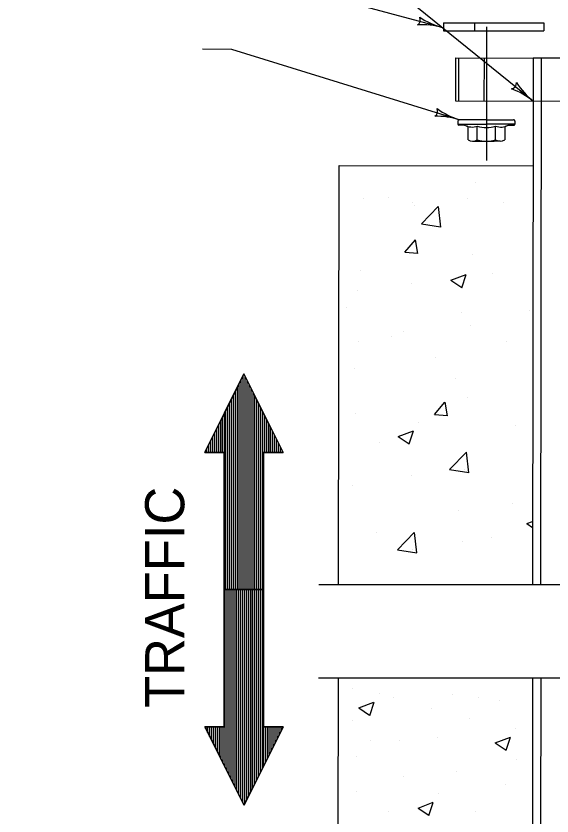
# Model space of a CAD drawing. Extents: x 1000 to 1036.3, y 1000 to 1022.
# Drawn here: x 1027.07 to 1029.806, y 1013.708 to 1017.79 of the extents above; entities that cross this region are included whole.
import ezdxf

# ---------------------------------------------------------------- set-up
doc = ezdxf.new("R2010")
doc.units = 0
doc.layers.add('Default', color=7, linetype='Continuous')
doc.layers.add('Level 1', color=7, linetype='Continuous')

# ---------------------------------------------------------------- blocks, each defined once
blk = doc.blocks.new('HALF NUT')
at = {"layer": 'Default'}
for p, q in [((-0.0027083965577952116, 0.010748342947330645), (-0.0027083965577952116, 0.013611881251321808)), ((-0.0006614583333333335, 0.013976038303991285), (-0.0021175166416940957, 0.013976038303991285)), ((-0.0021175166416940957, 0.013976038303991285), (-0.0021175166416928922, 3.0079642480510913e-16)), ((0, 3.0079642480510913e-16), (0, 0.013314579970657952)), ((-0.009921875000000002, 0.008995833333333576), (-0.003836458333333454, 0.008995833333333576)), ((-0.010583333333333335, 0.0067468750000001815), (-0.010583333333333335, 0.0038411591729725215)), ((-0.009921875000000002, 0.004497916666666788), (-0.003175000000000121, 0.004497916666666788)), ((-0.010583333333333335, 0.0038411591729725215), (-0.010583333333333335, -0.00384115917297207)), ((-0.0021175166416940957, -0.013976038303990985), (-0.0021175166416928922, 0)), ((0, 0), (0, -0.013314579970657651)), ((-0.010583333333333335, -0.006746874999999881), (-0.010583333333333335, -0.00384115917297207)), ((-0.009921875000000002, -0.004497916666666487), (-0.003175000000000121, -0.004497916666666487)), ((-0.003836458333333454, -0.008995833333333274), (-0.009921875000000002, -0.008995833333333274)), ((-0.0027083965577952116, -0.010748342947330496), (-0.0027083965577952116, -0.013611881251321659)), ((-0.0006614583333333335, -0.013976038303990985), (-0.0021175166416940957, -0.013976038303990985))]:
    blk.add_line(p, q, dxfattribs=at)
for centre, radius, start, end in [((-0.0021175166416940957, 0.013314579970657952), 0.0006614583333333335, 90.00000000000325, 153.29074152283735), ((-0.0006614583333333335, 0.013314579970657952), 0.0006614583333333335, 0, 90), ((-0.006429375000000169, 0.0067468750000001815), 0.004153958333333446, 147.22091933192985, 212.77908066806788), ((-0.003836458333333454, 0.00965729166666691), 0.0006614583333333335, 270, 0), ((0.0046256513401386696, 0.007058216115986363), 0.008210072752454625, 153.29074152283079, 198.17066928400627), ((0.005040312499999327, 0), 0.015623645833332861, 163.26822775193412, 196.73177224806545), ((0.011787187499999208, 0), 0.015623645833332861, 163.26822775193412, 196.73177224806545), ((-0.006429375000000169, -0.006746874999999881), 0.004153958333333446, 147.22091933192985, 212.77908066806788), ((0.0046256513401392715, -0.007058216115986062), 0.008210072752454625, 161.8293307159945, 206.70925847716265), ((-0.003836458333333454, -0.009657291666666607), 0.0006614583333333335, 0, 90), ((-0.0021175166416940957, -0.013314579970657651), 0.0006614583333333335, 206.70925847716228, 269.9999999999967), ((-0.0006614583333333335, -0.013314579970657651), 0.0006614583333333335, 270, 0)]:
    blk.add_arc(centre, radius, start, end, dxfattribs=at)

msp = doc.modelspace()

# ---------------------------------------------------------------- linework, layer by layer
at = {"layer": 'Default'}
for p, q in [((1029.2518684891004, 1017.7561352229139), (1029.251803691438, 1017.7148837830463)), ((1029.2518684891004, 1017.7561352229139), (1029.7640561472977, 1017.7553306797603)), ((1029.410584264554, 1017.75588591255), (1029.4105194668891, 1017.7146344726823)), ((1029.4718027849108, 1017.7353689285088), (1029.4707549945272, 1017.0537279448079)), ((1029.7640561472977, 1017.7553306797603), (1029.7639913496328, 1017.7140792398926)), ((1029.251803691438, 1017.7148837830463), (1029.7639913496328, 1017.7140792398926)), ((1029.3283310736601, 1017.5764711915517), (1029.3279854861207, 1017.3564635122609)), ((1029.4586041799707, 1017.5762665588668), (1029.4582585924313, 1017.3562588795712)), ((1029.4714717307397, 1017.5762463465493), (1029.4711261432003, 1017.356238667256)), ((1029.709474513275, 1017.5758724923451), (1029.7091289257355, 1017.355864813049)), ((1030.3694975511598, 1017.5748357297314), (1029.709474513275, 1017.5758724923451)), ((1029.7507259531424, 1017.5758076946823), (1029.7465065503886, 1014.8896546825167)), ((1029.3151179353495, 1017.3564837245758), (1029.3153771260038, 1017.5214894840462)), ((1029.7091289257344, 1017.3558648130504), (1029.705255008735, 1014.8896546825167)), ((1028.71521800906, 1014.8896546825167), (1028.7185759876027, 1017.027408438033)), ((1028.7185759876027, 1017.027408438033), (1029.7086105444287, 1017.0258532941078)), ((1029.4160213553282, 1016.9416436270542), (1029.4160213553282, 1016.9416436270542)), ((1028.8445462873765, 1016.8600642824359), (1028.8445462873765, 1016.8600642824359)), ((1028.9713452072624, 1016.8637623050964), (1028.9713452072624, 1016.8637623050964)), ((1029.0937534021612, 1016.8374053081421), (1029.0937534021612, 1016.8374053081421)), ((1029.3767710043894, 1016.8582470667255), (1029.3767710043894, 1016.8582470667255)), ((1029.5585314105383, 1016.8380286682515), (1029.5585314105383, 1016.8380286682515)), ((1029.1013306328414, 1016.8224247229948), (1029.1013306328414, 1016.8224247229948)), ((1029.1393409165837, 1016.7298067269373), (1029.2251615202222, 1016.8189694624282)), ((1029.2379442461568, 1016.7136839410025), (1029.2259549209466, 1016.8181734689671)), ((1029.1393408762406, 1016.7298069692532), (1029.2371508866825, 1016.7144801861856)), ((1029.05490531889, 1016.5853177765889), (1029.1080364235274, 1016.6484353468811)), ((1029.1214325652672, 1016.5786513076874), (1029.1088216150436, 1016.6476246472444)), ((1029.0549057670953, 1016.5853179930047), (1029.1206478762097, 1016.5794622314529)), ((1029.402069827746, 1016.5754686173618), (1029.402069827746, 1016.5754686173618)), ((1028.830594759794, 1016.4938892727434), (1028.830594759794, 1016.4938892727434)), ((1029.2899796643821, 1016.4419706555025), (1029.3670491808446, 1016.4714160556841)), ((1029.345426994706, 1016.404170619796), (1029.3678361476725, 1016.4706099718281)), ((1029.5034087228275, 1016.4790282026736), (1029.5034087228275, 1016.4790282026736)), ((1029.0867028933967, 1016.4248336074057), (1029.0867028933967, 1016.4248336074057)), ((1029.2899801477733, 1016.4419704077314), (1029.3446405624593, 1016.4049764363238)), ((1028.8112625218487, 1016.3890112636752), (1028.8112625218487, 1016.3890112636752)), ((1028.7562465634858, 1016.3019842878623), (1028.7562465634858, 1016.3019842878623)), ((1029.3434327667617, 1016.2762506510179), (1029.3434327667617, 1016.2762506510179)), ((1029.6890049133053, 1016.2902351917412), (1029.6890049133053, 1016.2902351917412)), ((1029.0473047595638, 1016.1811235768621), (1029.0473047595638, 1016.1811235768621)), ((1029.3881183001631, 1016.2092936076692), (1029.3881183001631, 1016.2092936076692)), ((1028.9879552018372, 1016.153857405997), (1028.9879552018372, 1016.153857405997)), ((1028.8166432322116, 1016.1277142630511), (1028.8166432322116, 1016.1277142630511)), ((1029.575141405113, 1016.1281237691525), (1029.575141405113, 1016.1281237691525)), ((1029.2133406118348, 1016.0456147433538), (1029.2133406118348, 1016.0456147433538)), ((1028.7966347824038, 1015.9914201480858), (1028.7966347824038, 1015.9914201480858)), ((1029.310511210069, 1015.9391776070252), (1029.310511210069, 1015.9391776070252)), ((1029.206237372582, 1015.7576377942345), (1029.2593684772198, 1015.8207553645267)), ((1029.2727639723014, 1015.7509712092019), (1029.2601530220782, 1015.8199445487588)), ((1029.3741667725803, 1015.843118597977), (1029.3741667725803, 1015.843118597977)), ((1028.8026917046286, 1015.7615392533587), (1028.8026917046286, 1015.7615392533587)), ((1029.2062378204907, 1015.7576380107494), (1029.271979929605, 1015.7517822491975)), ((1029.1236999502173, 1015.7174351714216), (1029.1236999502173, 1015.7174351714216)), ((1029.6181458342126, 1015.7025728997029), (1029.6181458342126, 1015.7025728997029)), ((1029.0210704429328, 1015.6446981962489), (1029.0981399593954, 1015.6741435964306)), ((1029.0765171513754, 1015.6068983724776), (1029.0989263043418, 1015.6733377245098)), ((1028.923272500842, 1015.6122012840337), (1028.923272500842, 1015.6122012840337)), ((1029.0210709261123, 1015.6446979487083), (1029.0757313407985, 1015.607703977301)), ((1029.2832137981577, 1015.4759325039014), (1029.3690344017966, 1015.5650952393925)), ((1029.381816127611, 1015.4598097890314), (1029.3698268024011, 1015.5642993169957)), ((1029.0883216451336, 1015.4444413386822), (1029.0883216451336, 1015.4444413386822)), ((1029.283213757924, 1015.4759327463099), (1029.3810237683656, 1015.4606059632424)), ((1029.3602152449978, 1015.4769435882845), (1029.3602152449978, 1015.4769435882845)), ((1028.788740177046, 1015.3953642436661), (1028.788740177046, 1015.3953642436661)), ((1029.6035180947679, 1015.3049817841138), (1029.6035180947679, 1015.3049817841138)), ((1029.3280777232196, 1015.269159440383), (1029.3280777232196, 1015.269159440383)), ((1029.676995419032, 1015.2007705391763), (1029.7057609722401, 1015.2117607888175)), ((1029.676995902345, 1015.2007702918182), (1029.7057131787653, 1015.1813345427688)), ((1028.9086013064407, 1015.1556571541877), (1028.9086013064407, 1015.1556571541877)), ((1029.0162937567475, 1015.0658814257928), (1029.1021143603864, 1015.1550441612839)), ((1029.1148175665076, 1015.0504430268086), (1029.102906760991, 1015.1542482388871)), ((1029.4957875097164, 1015.1299235173434), (1029.4957875097164, 1015.1299235173434)), ((1029.3462637174155, 1015.1107685785923), (1029.3462637174155, 1015.1107685785923)), ((1029.0162937165137, 1015.0658816682013), (1029.1148175665076, 1015.0504430268086)), ((1029.0932952035876, 1015.0668925101759), (1029.0932952035876, 1015.0668925101759)), ((1028.713445461536, 1013.1570164024854), (1028.7154196781435, 1014.4138406956549)), ((1029.706670379222, 1014.4138406956549), (1029.7036569541947, 1012.4954363142034)), ((1029.7479219208776, 1014.4138406956549), (1029.7449083940623, 1012.4953715165386)), ((1028.7867980691803, 1014.3589168376727), (1028.7867980691803, 1014.3589168376727)), ((1028.9225428175603, 1014.3325456812058), (1028.9225428175603, 1014.3325456812058)), ((1028.9956920146317, 1014.3124959609056), (1028.9956920146317, 1014.3124959609056)), ((1029.2974277136173, 1014.3279695864946), (1029.2974277136173, 1014.3279695864946)), ((1029.4289535311239, 1014.3124959609056), (1029.4289535311239, 1014.3124959609056)), ((1028.8199133102758, 1014.2598087060331), (1028.8969828267384, 1014.2892541062149)), ((1028.8199137934553, 1014.2598084584926), (1028.8745742081414, 1014.2228144870852)), ((1028.875360018718, 1014.2220088822619), (1028.8977691716846, 1014.288448234294)), ((1029.1891123344942, 1014.2583382713442), (1029.1891123344942, 1014.2583382713442)), ((1029.537268910247, 1014.2970223353167), (1029.537268910247, 1014.2970223353167)), ((1028.7867980691803, 1014.1964437689882), (1028.7867980691803, 1014.1964437689882)), ((1029.3825326543567, 1014.2041805817826), (1029.3825326543567, 1014.2041805817826)), ((1029.6188559690654, 1014.1545989869323), (1029.6188559690654, 1014.1545989869323)), ((1028.8796398227141, 1014.0958652026598), (1028.8796398227141, 1014.0958652026598)), ((1029.0266392658098, 1014.0958652026598), (1029.0266392658098, 1014.0958652026598)), ((1029.2200595856723, 1014.1113388282486), (1029.2200595856723, 1014.1113388282486)), ((1029.516226461781, 1014.0818620117597), (1029.5932959782435, 1014.1113074119413)), ((1029.5716731702234, 1014.0440621879884), (1029.5940823231897, 1014.1105015400206)), ((1029.5162269449604, 1014.0818617642191), (1029.5708873596466, 1014.0448677928117)), ((1028.8100085075637, 1014.0107602619202), (1028.8100085075637, 1014.0107602619202)), ((1029.6223738509864, 1013.9952866363311), (1029.6223738509864, 1013.9952866363311)), ((1029.3206381520008, 1013.9333921339751), (1029.3206381520008, 1013.9333921339751)), ((1029.0498497041933, 1013.9101816955916), (1029.0498497041933, 1013.9101816955916)), ((1029.568216161425, 1013.871497631619), (1029.568216161425, 1013.871497631619)), ((1028.8100085075637, 1013.8328135676466), (1028.8100085075637, 1013.8328135676466)), ((1029.2242785165458, 1013.8219160367688), (1029.2242785165458, 1013.8219160367688)), ((1029.1216490092613, 1013.7491790615961), (1029.1987185257237, 1013.7786244617778)), ((1029.1770957177037, 1013.7113792378249), (1029.1995048706701, 1013.777818589857)), ((1028.9724815762481, 1013.7322350013181), (1028.9724815762481, 1013.7322350013181)), ((1029.1216494924408, 1013.7491788140555), (1029.176309907127, 1013.7121848426481)), ((1029.4134799055348, 1013.7322350013181), (1029.4134799055348, 1013.7322350013181))]:
    msp.add_line(p, q, dxfattribs=at)
msp.add_lwpolyline([(1029.7091289257355, 1017.355864813049), (1028.3969112534858, 1018.4177472277602)], dxfattribs=at)
msp.add_lwpolyline([(1029.3154635228889, 1017.5764914038715), (1030.7635085415457, 1017.574216818205), (1030.7631629540087, 1017.354209138909), (1029.3151179353495, 1017.3564837245758)], close=True, dxfattribs=at)
at = {"layer": 'Level 1'}
for points in [[(1029.245601060467, 1017.7321320430417), (1027.133939193518, 1018.2978209698111), (1026.983940479556, 1018.2989132217261)], [(1029.3325584360787, 1017.261333748114), (1028.1712464402203, 1017.6197547376272), (1028.0212477262583, 1017.6208469895422)], [(1028.2178195756642, 1015.9356476743217), (1028.2178195756642, 1014.8639893409883)], [(1028.2178195756642, 1015.9356476743217), (1028.2178195756642, 1014.8639893409883)], [(1028.2278195756642, 1015.9557226743217), (1028.2278195756642, 1014.8639893409883)], [(1028.2378195756642, 1015.9522643409883), (1028.2378195756642, 1014.8639893409883)], [(1028.2478195756642, 1015.9323393409882), (1028.2478195756642, 1014.8639893409883)], [(1028.1978195756642, 1015.8954976743216), (1028.1978195756642, 1014.8639893409883)], [(1028.2078195756642, 1015.9155726743217), (1028.2078195756642, 1014.8639893409883)], [(1028.2578195756641, 1015.9124143409882), (1028.2578195756641, 1014.8639893409883)], [(1028.2678195756641, 1015.8924893409883), (1028.2678195756641, 1014.8639893409883)], [(1028.177819575664, 1015.8553476743217), (1028.177819575664, 1014.8639893409883)], [(1028.1878195756642, 1015.8754226743215), (1028.1878195756642, 1014.8639893409883)], [(1028.2778195756641, 1015.8725643409883), (1028.2778195756641, 1014.8639893409883)], [(1028.2878195756641, 1015.8526393409884), (1028.2878195756641, 1014.8639893409883)], [(1028.157819575664, 1015.8151976743216), (1028.157819575664, 1014.8639893409883)], [(1028.167819575664, 1015.8352726743217), (1028.167819575664, 1014.8639893409883)], [(1028.297819575664, 1015.8327143409882), (1028.297819575664, 1014.8639893409883)], [(1028.307819575664, 1015.8127893409883), (1028.307819575664, 1014.8639893409883)], [(1028.137819575664, 1015.7750393409882), (1028.137819575664, 1014.8639893409883)], [(1028.147819575664, 1015.7951226743215), (1028.147819575664, 1014.8639893409883)], [(1028.317819575664, 1015.7928643409883), (1028.317819575664, 1014.8639893409883)], [(1028.327819575664, 1015.772931007655), (1028.327819575664, 1014.8639893409883)], [(1028.1228195756642, 1015.744931007655), (1028.1228195756642, 1015.5639893409883)], [(1028.1328195756641, 1015.7650060076548), (1028.1328195756641, 1014.8639893409883)], [(1028.337819575664, 1015.7530060076549), (1028.337819575664, 1015.5639893409883)], [(1028.347819575664, 1015.733081007655), (1028.347819575664, 1015.5639893409883)], [(1028.347819575664, 1015.733081007655), (1028.347819575664, 1015.5639893409883)], [(1028.1028195756642, 1015.7047810076549), (1028.1028195756642, 1015.5639893409883)], [(1028.1128195756642, 1015.7248560076549), (1028.1128195756642, 1015.5639893409883)], [(1028.357819575664, 1015.7131560076549), (1028.357819575664, 1015.5639893409883)], [(1028.367819575664, 1015.693231007655), (1028.367819575664, 1015.5639893409883)], [(1028.0828195756642, 1015.6646310076549), (1028.0828195756642, 1015.5639893409883)], [(1028.0928195756642, 1015.6847060076549), (1028.0928195756642, 1015.5639893409883)], [(1028.377819575664, 1015.673306007655), (1028.377819575664, 1015.5639893409883)], [(1028.387819575664, 1015.6533810076548), (1028.387819575664, 1015.5639893409883)], [(1028.0628195756642, 1015.6244810076549), (1028.0628195756642, 1015.5639893409883)], [(1028.0728195756642, 1015.644556007655), (1028.0728195756642, 1015.5639893409883)], [(1028.397819575664, 1015.6334560076549), (1028.397819575664, 1015.5639893409883)], [(1028.407819575664, 1015.613531007655), (1028.407819575664, 1015.5639893409883)], [(1028.032819575664, 1015.5642560076549), (1028.032819575664, 1015.5639893409883)], [(1028.042819575664, 1015.5843310076549), (1028.042819575664, 1015.5639893409883)], [(1028.052819575664, 1015.6044060076549), (1028.052819575664, 1015.5639893409883)], [(1028.417819575664, 1015.593606007655), (1028.417819575664, 1015.5639893409883)], [(1028.427819575664, 1015.573681007655), (1028.427819575664, 1015.5639893409883)], [(1028.6147801410923, 1014.8896546825167), (1029.8690072016072, 1014.8896546825167), (1030.035673868274, 1015.0563213491833), (1030.035673868274, 1014.7229880158501), (1030.2023405349407, 1014.8896546825167), (1031.4548790538554, 1014.8896546825167)], [(1028.1375529089976, 1013.9550476743216), (1028.1375529089976, 1014.8639893409883)], [(1028.1475529089976, 1013.9351143409883), (1028.1475529089976, 1014.8639893409883)], [(1028.1575529089976, 1013.9151893409883), (1028.1575529089976, 1014.8639893409883)], [(1028.1675529089975, 1013.8952643409883), (1028.1675529089975, 1014.8639893409883)], [(1028.1775529089975, 1013.8753393409883), (1028.1775529089975, 1014.8639893409883)], [(1028.1875529089975, 1013.8554143409882), (1028.1875529089975, 1014.8639893409883)], [(1028.1975529089975, 1013.8354893409883), (1028.1975529089975, 1014.8639893409883)], [(1028.2075529089975, 1013.8155643409883), (1028.2075529089975, 1014.8639893409883)], [(1028.2175529089975, 1013.7956393409884), (1028.2175529089975, 1014.8639893409883)], [(1028.2275529089975, 1013.7757143409882), (1028.2275529089975, 1014.8639893409883)], [(1028.2375529089975, 1013.7722560076548), (1028.2375529089975, 1014.8639893409883)], [(1028.2475529089975, 1013.7923310076549), (1028.2475529089975, 1014.8639893409883)], [(1028.2475529089975, 1013.7923310076549), (1028.2475529089975, 1014.8639893409883)], [(1028.2575529089975, 1013.8124060076549), (1028.2575529089975, 1014.8639893409883)], [(1028.2675529089975, 1013.832481007655), (1028.2675529089975, 1014.8639893409883)], [(1028.2775529089974, 1013.852556007655), (1028.2775529089974, 1014.8639893409883)], [(1028.2875529089974, 1013.8726310076548), (1028.2875529089974, 1014.8639893409883)], [(1028.2975529089974, 1013.892706007655), (1028.2975529089974, 1014.8639893409883)], [(1028.3075529089974, 1013.912781007655), (1028.3075529089974, 1014.8639893409883)], [(1028.3175529089974, 1013.932856007655), (1028.3175529089974, 1014.8639893409883)], [(1028.3275529089974, 1013.9529393409883), (1028.3275529089974, 1014.8639893409883)], [(1028.3325529089975, 1013.9629726743217), (1028.3325529089975, 1014.8639893409883)], [(1028.613650541265, 1014.4138406956549), (1029.8685308237627, 1014.4138406956549), (1030.0351974904293, 1014.5805073623217), (1030.0351974904293, 1014.2471740289883), (1030.201864157096, 1014.4138406956549), (1031.4537494540282, 1014.4138406956549)], [(1028.0375529089974, 1014.1542976743216), (1028.0375529089974, 1014.1639893409882)], [(1028.0475529089974, 1014.1343726743215), (1028.0475529089974, 1014.1639893409882)], [(1028.0575529089974, 1014.1144476743216), (1028.0575529089974, 1014.1639893409882)], [(1028.0675529089974, 1014.0945226743216), (1028.0675529089974, 1014.1639893409882)], [(1028.0775529089974, 1014.0745976743217), (1028.0775529089974, 1014.1639893409882)], [(1028.0875529089974, 1014.0546726743215), (1028.0875529089974, 1014.1639893409882)], [(1028.0975529089974, 1014.0347476743216), (1028.0975529089974, 1014.1639893409882)], [(1028.1075529089976, 1014.0148226743216), (1028.1075529089976, 1014.1639893409882)], [(1028.1175529089976, 1013.9948976743217), (1028.1175529089976, 1014.1639893409882)], [(1028.1175529089976, 1013.9948976743217), (1028.1175529089976, 1014.1639893409882)], [(1028.1275529089976, 1013.9749726743216), (1028.1275529089976, 1014.1639893409882)], [(1028.3425529089975, 1013.9830476743216), (1028.3425529089975, 1014.1639893409882)], [(1028.3525529089975, 1014.0031226743216), (1028.3525529089975, 1014.1639893409882)], [(1028.3625529089975, 1014.0231976743216), (1028.3625529089975, 1014.1639893409882)], [(1028.3725529089975, 1014.0432726743217), (1028.3725529089975, 1014.1639893409882)], [(1028.3825529089975, 1014.0633476743217), (1028.3825529089975, 1014.1639893409882)], [(1028.3925529089975, 1014.0834226743216), (1028.3925529089975, 1014.1639893409882)], [(1028.4025529089974, 1014.1034976743216), (1028.4025529089974, 1014.1639893409882)], [(1028.4125529089974, 1014.1235726743216), (1028.4125529089974, 1014.1639893409882)], [(1028.4225529089974, 1014.1436476743216), (1028.4225529089974, 1014.1639893409882)], [(1028.4325529089974, 1014.1637226743217), (1028.4325529089974, 1014.1639893409882)]]:
    msp.add_lwpolyline(points, dxfattribs=at)
for points in [[(1028.231936242331, 1015.9639893409883), (1028.0326862423308, 1015.5639893409883), (1028.1326862423307, 1015.5639893409883), (1028.1326862423307, 1014.8639893409883), (1028.3326862423307, 1014.8639893409883), (1028.3326862423307, 1015.5639893409883), (1028.4326862423309, 1015.5639893409883)], [(1028.0326862423306, 1015.5639893409883), (1028.231936242331, 1015.9639893409883), (1028.4326862423309, 1015.5639893409883), (1028.3326862423307, 1015.5639893409883), (1028.3326862423307, 1014.1639893409882), (1028.4326862423309, 1014.1639893409882), (1028.2334362423308, 1013.7639893409882), (1028.0326862423306, 1014.1639893409882), (1028.1326862423307, 1014.1639893409882), (1028.1326862423307, 1015.5639893409883)], [(1028.2334362423308, 1013.7639893409882), (1028.4326862423309, 1014.1639893409882), (1028.3326862423307, 1014.1639893409882), (1028.3326862423307, 1014.8639893409883), (1028.1326862423307, 1014.8639893409883), (1028.1326862423307, 1014.1639893409882), (1028.0326862423308, 1014.1639893409882)]]:
    msp.add_lwpolyline(points, close=True, dxfattribs=at)
for centre, radius, start, end in [((1029.1020146389849, 1017.7706402962499), 0.031275000000000025, 303.77786714775294, 25.89456159219742), ((1029.3467615798008, 1018.1097544447002), 0.39093750001227034, 236.35042825886404, 254.9971588144196), ((1029.1444405411328, 1017.3545096413833), 0.39093750001227034, 75.00326992553073, 93.67205325886408), ((1029.1444405411328, 1017.3545096413833), 0.39093750001227034, 74.99104492553079, 75.00326992553079), ((1029.5935927932744, 1017.4494134533121), 0.03127500000000002, 279.7938663914103, 1.910560835854767), ((1029.9550516758738, 1017.6597630359305), 0.39093750001227034, 212.3664275025214, 231.01315805807695), ((1029.463206175597, 1017.0519665901675), 0.39093750001227034, 51.01926916918808, 69.68805250252143), ((1029.463206175597, 1017.0519665901675), 0.39093750001227034, 51.007044169188134, 51.019269169188135), ((1029.2172677624967, 1016.8877829624217), 0.39093750001227034, 72.84796740598483, 91.51675073931818), ((1029.1905218216446, 1017.3052147936718), 0.031275000000000025, 301.6225646282071, 23.73925907265152), ((1029.4478491096604, 1017.6348845338063), 0.39093750001227034, 234.19512573931817, 252.84185629487374), ((1029.2172677624967, 1016.8877829624217), 0.39093750001227034, 72.83574240598489, 72.84796740598489)]:
    msp.add_arc(centre, radius, start, end, dxfattribs=at)

# ---------------------------------------------------------------- block references
at = {"layer": 'Default', "xscale": 10.394076411907974, "yscale": 10.394076411907974, "rotation": 89.91000000000004}
msp.add_blockref('HALF NUT', (1029.4709510269508, 1017.2611163613617), dxfattribs=at)

# ---------------------------------------------------------------- texts
at = {"layer": 'Level 1'}
msp.add_text('TRAFFIC', height=0.20000000000000004, rotation=89.99999999999997, dxfattribs=at).set_placement((1027.9287632891683, 1014.2596062907282))

doc.saveas('drawing.dxf')
